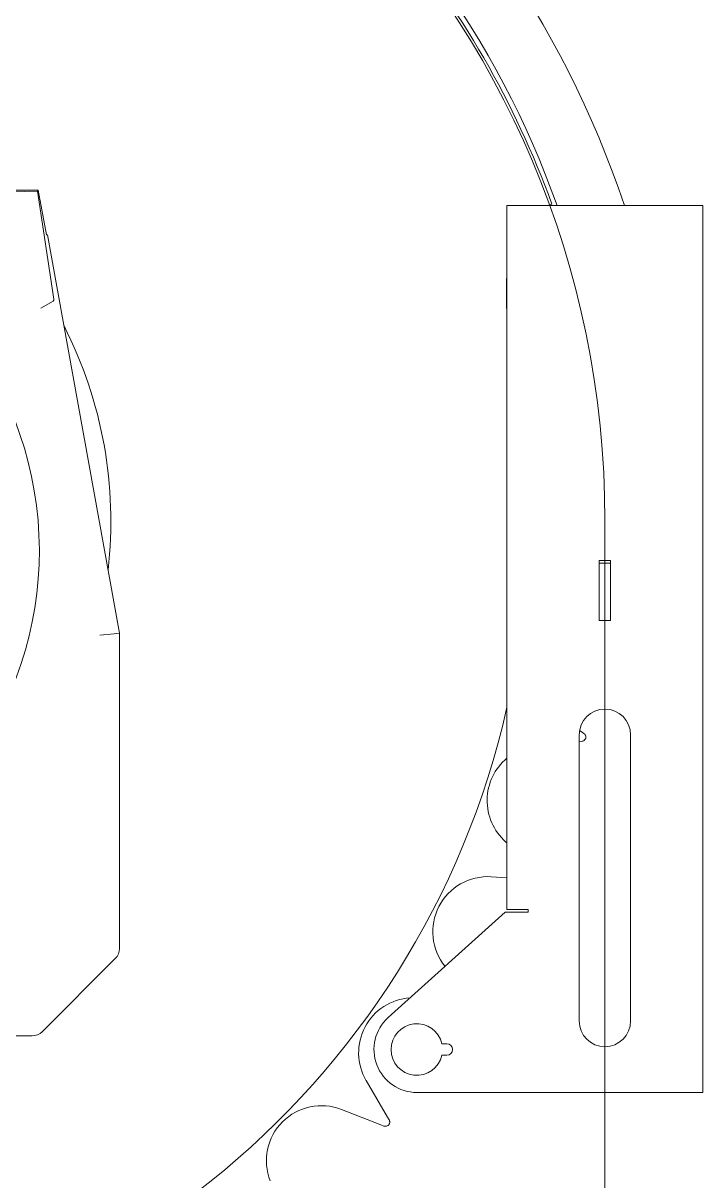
# Model space of a CAD drawing. Extents: x -3873 to 164127, y 7129 to 96529.
# Drawn here: x 85458.7 to 85696.3, y 60470.9 to 60875.6 of the extents above; entities that cross this region are included whole.
import ezdxf

# ---------------------------------------------------------------- set-up
doc = ezdxf.new("R2010")
doc.units = 0
doc.layers.get('0').update_dxf_attribs({"linetype": 'CONTINUOUS'})
doc.layers.add('LAYOUT Kromeka', color=1, linetype='CONTINUOUS', lineweight=5)

# ---------------------------------------------------------------- blocks, each defined once
blk = doc.blocks.new('SD-01-04-645-180-reduktor')
for p, q in [((-124.4, 125.64), (-130.05, 87.91)), ((-127.46, 110.36), (-124.65, 125.94)), ((-124.65, 125.94), (-15, 125.94)), ((-124.4, 125.64), (-124.65, 125.94)), ((-86.26, 124.51), (-124.4, 125.64)), ((-357, -189.42), (-357, 120.58)), ((-349.6, 120.58), (-357, 120.58)), ((-349.6, 120.58), (-295.9, 120.58)), ((-302.84, 120.58), (-304.23, 121.09)), ((-288.5, 120.58), (-295.9, 120.58)), ((-288.5, -125.42), (-288.5, 120.58)), ((-153, -28.93), (-127.88, 110.36)), ((-127.88, 110.36), (-127.46, 110.36)), ((-288.5, 95.11), (-288.4, 95.11)), ((-288.4, 95.11), (-288.4, 84.61)), ((-129.83, 87.21), (-125.55, 84.72)), ((-288.4, 84.61), (-288.5, 84.61)), ((-324.75, -3.42), (-320.75, -3.42)), ((-324.75, -24.42), (-324.75, -3.42)), ((-320.75, -3.42), (-320.75, -24.42)), ((-320.75, -4.42), (-324.75, -4.42)), ((-320.75, -24.42), (-324.75, -24.42)), ((-153, -139.09), (-153, -28.93)), ((-151.15, -29.1), (-153, -28.93)), ((-151.15, -29.1), (-146.15, -29.54)), ((-331.75, -164.42), (-331.75, -64.42)), ((-314.45, -63.29), (-315.41, -63.91)), ((-313.87, -62.92), (-314.45, -63.29)), ((-313.75, -64.42), (-313.75, -164.42)), ((-314.75, -66.66), (-313.75, -66.76)), ((-288.03, -101.78), (-288.5, -102.19)), ((-288.5, -114.34), (-282.96, -114.02)), ((-288.5, -125.42), (-295.9, -125.42)), ((-295.9, -126.42), (-295.9, -125.42)), ((-287.9, -126.42), (-295.9, -126.42)), ((-246.96, -163.27), (-287.9, -126.42)), ((-149.68, -144.48), (-151.53, -142.63)), ((-127.84, -166.32), (-149.68, -144.48)), ((-125.99, -168.17), (-127.84, -166.32)), ((-75.01, -169.64), (-122.45, -169.64)), ((-267.5, -172.42), (-265.77, -172.42)), ((-265.77, -176.42), (-267.5, -176.42)), ((-239.28, -185.29), (-246.74, -198.02)), ((-357, -189.42), (-349.6, -189.42)), ((-257, -189.42), (-349.6, -189.42)), ((-246.74, -198.02), (-247.31, -199)), ((-244.41, -200.74), (-230.68, -195.37)), ((-245.48, -201.16), (-244.41, -200.74))]:
    blk.add_line(p, q)
for centre, radius, start, end in [((0, 10.36), 347.5, 95.6563, 161.507), ((-0.25, 11.9), 324.5, 96.0143, 160.4329), ((0, 10.36), 323.75, 140, 160), ((0, 0), 125, 27.5003, 322.7498), ((0, 10.36), 150, 152.9818, 186.576), ((-322.75, -64.42), 9, 0, 180), ((0, 10.36), 295.75, 192.7126, 346.8544), ((-300.82, -87.38), 19.26, 311.6365, 50.2057), ((-281.83, -133.24), 19.26, 321.0117, 93.3635), ((-255.9, -175.56), 19.26, 329.6365, 86.3074), ((-322.75, -164.42), 9, 180, 0), ((-257, -174.42), 9, 192.8396, 167.1604), ((-257, -174.42), 15, 270, 48.0054), ((-267.5, -174.42), 2, 90, 270), ((-223.66, -213.3), 19.26, 338.6365, 111.3635)]:
    blk.add_arc(centre, radius, start, end)
for centre, major_axis, ratio, start_param, end_param in [((-124.06, 92.96), (-5.87, -5.67), 0.228085, 5.993891, 6.347691), ((-148, -139.1), (3.54, -3.54), 0.999695, 3.926839, 4.712389), ((-122.46, -164.64), (3.54, -3.54), 0.999695, 4.712389, 5.497939)]:
    blk.add_ellipse(centre, major_axis=major_axis, ratio=ratio, start_param=start_param, end_param=end_param)
for points, knots in [([(-315.41, -63.91), (-315.56, -64), (-315.68, -64.12), (-315.92, -64.44), (-316.02, -64.65), (-316.09, -64.98), (-316.11, -65.11), (-316.1, -65.31), (-316.1, -65.38), (-316.08, -65.48), (-316.08, -65.5), (-316.07, -65.52)], [-0.229568, -0.229568, -0.229568, -0.229568, -0.1724589, -0.1724589, -0.0896586, -0.0896586, -0.0466441, -0.0466441, -0.0225097, -0.0225097, -0.0159359, -0.0159359, -0.0159359, -0.0159359]), ([(-316.07, -65.52), (-316.05, -65.6), (-316.02, -65.68), (-315.96, -65.82), (-315.92, -65.89), (-315.77, -66.13), (-315.6, -66.31), (-315.19, -66.56), (-314.98, -66.63), (-314.75, -66.66)], [-0.2487998, -0.2487998, -0.2487998, -0.2487998, -0.2161194, -0.2161194, -0.1804623, -0.1804623, -0.0786395, -0.0786395, 0, 0, 0, 0]), ([(-247.31, -199), (-247.36, -199.09), (-247.4, -199.18), (-247.47, -199.37), (-247.49, -199.47), (-247.54, -199.84), (-247.5, -200.09), (-247.39, -200.39), (-247.35, -200.48), (-247.26, -200.63), (-247.22, -200.69), (-247.17, -200.75)], [-0.1906478, -0.1906478, -0.1906478, -0.1906478, -0.1646835, -0.1646835, -0.1369514, -0.1369514, -0.0568139, -0.0568139, -0.0222559, -0.0222559, 0, 0, 0, 0]), ([(-247.17, -200.75), (-247.13, -200.79), (-247.08, -200.84), (-246.98, -200.92), (-246.93, -200.96), (-246.73, -201.09), (-246.55, -201.18), (-246.17, -201.26), (-245.98, -201.27), (-245.68, -201.22), (-245.58, -201.2), (-245.48, -201.16)], [-0.2643263, -0.2643263, -0.2643263, -0.2643263, -0.2381718, -0.2381718, -0.2101628, -0.2101628, -0.1279181, -0.1279181, -0.0586074, -0.0586074, -0.0211809, -0.0211809, -0.0211809, -0.0211809])]:
    blk.add_open_spline(points, degree=3, knots=knots)

msp = doc.modelspace()

# ---------------------------------------------------------------- linework, layer by layer
at = {"layer": 'LAYOUT Kromeka', "ltscale": 20}
msp.add_line((85662.06, 47010.51, -15419981.6), (85662.06, 60501.81, -15419981.6), dxfattribs=at)
at = {"layer": 'LAYOUT Kromeka', "elevation": -15419959.69}
msp.add_lwpolyline([(83727.59, 63133.87), (83721.97, 47023.65, 0.412929), (84124.92, 46618.64), (85259.11, 46618.64, 0.415704), (85662.06, 47023.65), (85662.06, 60626.61), (85662.06, 60701.85, 1), (85017.06, 60701.85), (85017.06, 60331.81), (85017.06, 56376, -1), (84371.23, 56376), (84372.61, 60367.81), (84372.59, 63130.55)], format="xyb", dxfattribs=at)

# ---------------------------------------------------------------- block references
at = {"layer": 'LAYOUT Kromeka', "xscale": -1}
msp.add_blockref('SD-01-04-645-180-reduktor', (85339.31, 60691.22, -15419981.6), dxfattribs=at)

doc.saveas('drawing.dxf')
